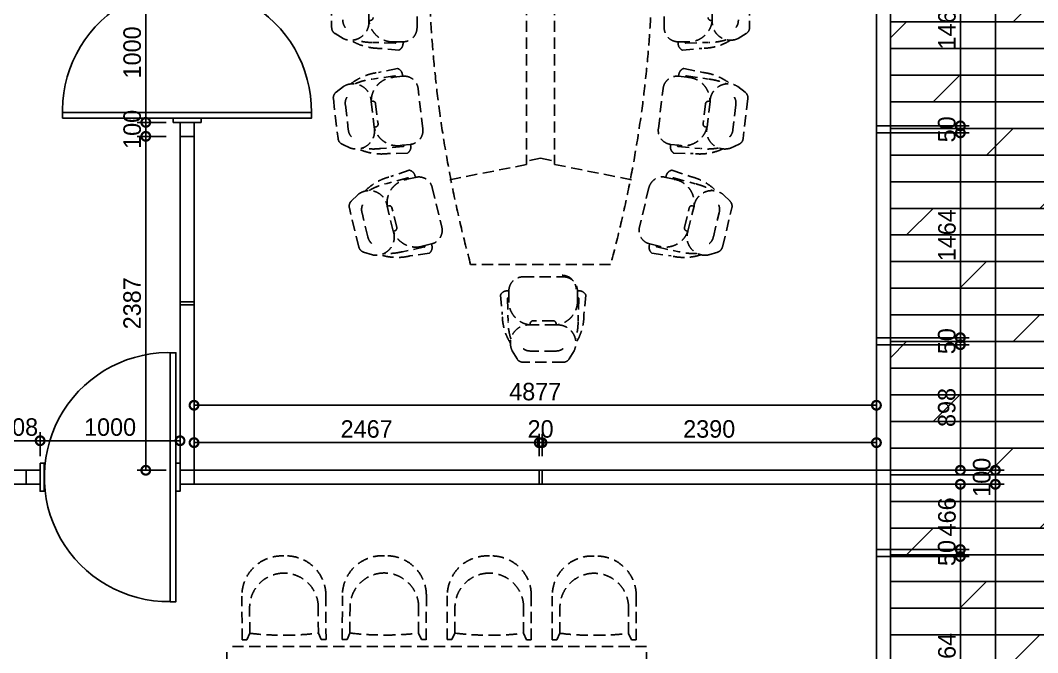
# Model space of a CAD drawing. Header units: millimetres. Extents: x 208943 to 287447, y 51026 to 80481.
# Drawn here: x 229125 to 236395, y 61023 to 65543 of the extents above; entities that cross this region are included whole.
import ezdxf

# ---------------------------------------------------------------- set-up
doc = ezdxf.new("R2010")
doc.units = ezdxf.units.MM
doc.header["$LTSCALE"] = 100
doc.header["$PDMODE"] = 3
doc.linetypes.add('DH-HID2', pattern=[1.2, 0.8, -0.4])
doc.layers.get('DEFPOINTS').update_dxf_attribs({"color": 248})
for name, color, linetype in [('07-DIM WAL', 5, 'Continuous'), ('C-WIN', 4, 'Continuous'), ('CO-DO-FR', 7, 'Continuous'), ('CO-DOOR', 8, 'Continuous'), ('E-HAT', 251, 'Continuous'), ('FU-FURM', 251, 'DH-HID2')]:
    doc.layers.add(name, color=color, linetype=linetype)
doc.styles.add('HY울릉도L', font='Expo M.ttf')
doc.dimstyles.new('50', dxfattribs={"dimscale": 50, "dimtxt": 2.5, "dimasz": 2.5, "dimexe": 1.25, "dimexo": 2, "dimtad": 1, "dimdec": 0, "dimtxsty": 'HY울릉도L', "dimblk": 'DOTSMALL', "dimcen": 2.5, "dimclrd": 1, "dimclre": 1, "dimclrt": 7, "dimadec": 0, "dimazin": 0, "dimtfac": 1, "dimtdec": 0, "dimtix": 1, "dimtmove": 0, "dimatfit": 3, "dimldrblk": 'DOTSMALL', "dimfxl": 0, "dimarcsym": 0})

# ---------------------------------------------------------------- blocks, each defined once
blk = doc.blocks.new('_DOTSMALL')
at = {"color": 0, "linetype": 'ByBlock', "const_width": 0.5}
blk.add_lwpolyline([(-0.0625, 0, 1), (0.0625, 0, 1)], format="xyb", close=True, dxfattribs=at)
blk = doc.blocks.new('*D121')
at = {"layer": '07-DIM WAL', "color": 1, "lineweight": -2}
for p, q in [((230366, 62426.3), (230366, 62853.6)), ((235242.9, 62426.3), (235242.9, 62853.6)), ((230366, 62791.1), (235242.9, 62791.1))]:
    blk.add_line(p, q, dxfattribs=at)
at = {"layer": 'DEFPOINTS', "color": 0}
for p in [(235242.9, 62791.1), (230366, 62326.3), (235242.9, 62326.3)]:
    blk.add_point(p, dxfattribs=at)
at = {"layer": '07-DIM WAL', "color": 1, "lineweight": -2, "xscale": 125, "yscale": 125, "zscale": 125, "rotation": 180}
blk.add_blockref('_DOTSMALL', (230366, 62791.1), dxfattribs=at)
at = {"layer": '07-DIM WAL', "color": 1, "lineweight": -2, "xscale": 125, "yscale": 125, "zscale": 125}
blk.add_blockref('_DOTSMALL', (235242.9, 62791.1), dxfattribs=at)
at = {"layer": '07-DIM WAL', "color": 7, "insert": (232804.5, 62888), "char_height": 125, "attachment_point": 5, "style": 'HY울릉도L'}
blk.add_mtext('4877', dxfattribs=at)
blk = doc.blocks.new('*D122')
at = {"layer": '07-DIM WAL', "color": 1, "lineweight": -2}
for p, q in [((232832.9, 62426.3), (232832.9, 62586.3)), ((232852.9, 62426.3), (232852.9, 62586.3)), ((232832.9, 62523.8), (232707.9, 62523.8)), ((232852.9, 62523.8), (232832.9, 62523.8)), ((232852.9, 62523.8), (232977.9, 62523.8))]:
    blk.add_line(p, q, dxfattribs=at)
at = {"layer": 'DEFPOINTS', "color": 0}
for p in [(232832.9, 62523.8), (232832.9, 62326.3), (232852.9, 62326.3)]:
    blk.add_point(p, dxfattribs=at)
at = {"layer": '07-DIM WAL', "color": 1, "lineweight": -2, "xscale": 125, "yscale": 125, "zscale": 125}
blk.add_blockref('_DOTSMALL', (232832.9, 62523.8), dxfattribs=at)
at = {"layer": '07-DIM WAL', "color": 1, "lineweight": -2, "xscale": 125, "yscale": 125, "zscale": 125, "rotation": 180}
blk.add_blockref('_DOTSMALL', (232852.9, 62523.8), dxfattribs=at)
at = {"layer": '07-DIM WAL', "color": 7, "insert": (232842.9, 62620.9), "char_height": 125, "attachment_point": 5, "style": 'HY울릉도L'}
blk.add_mtext('20', dxfattribs=at)
blk = doc.blocks.new('*D123')
at = {"layer": '07-DIM WAL', "color": 1, "lineweight": -2}
for p, q in [((232852.9, 62426.3), (232852.9, 62586.3)), ((235242.9, 62426.3), (235242.9, 62586.3)), ((232852.9, 62523.8), (235242.9, 62523.8))]:
    blk.add_line(p, q, dxfattribs=at)
at = {"layer": 'DEFPOINTS', "color": 0}
for p in [(235242.9, 62523.8), (232852.9, 62326.3), (235242.9, 62326.3)]:
    blk.add_point(p, dxfattribs=at)
at = {"layer": '07-DIM WAL', "color": 1, "lineweight": -2, "xscale": 125, "yscale": 125, "zscale": 125, "rotation": 180}
blk.add_blockref('_DOTSMALL', (232852.9, 62523.8), dxfattribs=at)
at = {"layer": '07-DIM WAL', "color": 1, "lineweight": -2, "xscale": 125, "yscale": 125, "zscale": 125}
blk.add_blockref('_DOTSMALL', (235242.9, 62523.8), dxfattribs=at)
at = {"layer": '07-DIM WAL', "color": 7, "insert": (234047.9, 62620.9), "char_height": 125, "attachment_point": 5, "style": 'HY울릉도L'}
blk.add_mtext('2390', dxfattribs=at)
blk = doc.blocks.new('*D124')
at = {"layer": '07-DIM WAL', "color": 1, "lineweight": -2}
for p, q in [((230366, 62426.3), (230366, 62586.3)), ((232832.9, 62426.3), (232832.9, 62586.3)), ((232832.9, 62523.8), (230366, 62523.8))]:
    blk.add_line(p, q, dxfattribs=at)
at = {"layer": 'DEFPOINTS', "color": 0}
for p in [(230366, 62523.8), (230366, 62326.3), (232832.9, 62326.3)]:
    blk.add_point(p, dxfattribs=at)
at = {"layer": '07-DIM WAL', "color": 1, "lineweight": -2, "xscale": 125, "yscale": 125, "zscale": 125, "rotation": 180}
blk.add_blockref('_DOTSMALL', (230366, 62523.8), dxfattribs=at)
at = {"layer": '07-DIM WAL', "color": 1, "lineweight": -2, "xscale": 125, "yscale": 125, "zscale": 125}
blk.add_blockref('_DOTSMALL', (232832.9, 62523.8), dxfattribs=at)
at = {"layer": '07-DIM WAL', "color": 7, "insert": (231599.5, 62620.7), "char_height": 125, "attachment_point": 5, "style": 'HY울릉도L'}
blk.add_mtext('2467', dxfattribs=at)
blk = doc.blocks.new('*D194')
at = {"layer": '07-DIM WAL', "color": 1, "lineweight": -2}
for p, q in [((230166, 64713.4), (229958.6, 64713.4)), ((230021.1, 62326.3), (230021.1, 64713.4)), ((230166, 62326.3), (229958.6, 62326.3))]:
    blk.add_line(p, q, dxfattribs=at)
at = {"layer": 'DEFPOINTS', "color": 0}
for p in [(230021.1, 64713.4), (230266, 64713.4), (230266, 62326.3)]:
    blk.add_point(p, dxfattribs=at)
at = {"layer": '07-DIM WAL', "color": 1, "lineweight": -2, "xscale": 125, "yscale": 125, "zscale": 125}
for p, rotation in [((230021.1, 64713.4), 90), ((230021.1, 62326.3), 270)]:
    blk.add_blockref('_DOTSMALL', p, dxfattribs=dict(at, rotation=rotation))
at = {"layer": '07-DIM WAL', "color": 7, "insert": (229924, 63519.8), "char_height": 125, "attachment_point": 5, "rotation": 90, "style": 'HY울릉도L'}
blk.add_mtext('2387', dxfattribs=at)
blk = doc.blocks.new('*D195')
at = {"layer": '07-DIM WAL', "color": 1, "lineweight": -2}
for p, q in [((230021.1, 64813.4), (230021.1, 64938.4)), ((230166, 64813.4), (229958.6, 64813.4)), ((230021.1, 64713.4), (230021.1, 64813.4)), ((230166, 64713.4), (229958.6, 64713.4)), ((230021.1, 64713.4), (230021.1, 64588.4))]:
    blk.add_line(p, q, dxfattribs=at)
at = {"layer": 'DEFPOINTS', "color": 0}
for p in [(230021.1, 64813.4), (230266, 64813.4), (230266, 64713.4)]:
    blk.add_point(p, dxfattribs=at)
at = {"layer": '07-DIM WAL', "color": 1, "lineweight": -2, "xscale": 125, "yscale": 125, "zscale": 125}
for p, rotation in [((230021.1, 64813.4), 270), ((230021.1, 64713.4), 90)]:
    blk.add_blockref('_DOTSMALL', p, dxfattribs=dict(at, rotation=rotation))
at = {"layer": '07-DIM WAL', "color": 7, "insert": (229924.2, 64763.4), "char_height": 125, "attachment_point": 5, "rotation": 90, "style": 'HY울릉도L'}
blk.add_mtext('100', dxfattribs=at)
blk = doc.blocks.new('*D196')
at = {"layer": '07-DIM WAL', "color": 1, "lineweight": -2}
for p, q in [((230166, 65813.4), (229958.6, 65813.4)), ((230021.1, 64813.4), (230021.1, 65813.4)), ((230166, 64813.4), (229958.6, 64813.4))]:
    blk.add_line(p, q, dxfattribs=at)
at = {"layer": 'DEFPOINTS', "color": 0}
for p in [(230021.1, 65813.4), (230266, 65813.4), (230266, 64813.4)]:
    blk.add_point(p, dxfattribs=at)
at = {"layer": '07-DIM WAL', "color": 1, "lineweight": -2, "xscale": 125, "yscale": 125, "zscale": 125}
for p, rotation in [((230021.1, 65813.4), 90), ((230021.1, 64813.4), 270)]:
    blk.add_blockref('_DOTSMALL', p, dxfattribs=dict(at, rotation=rotation))
at = {"layer": '07-DIM WAL', "color": 7, "insert": (229924.2, 65313.4), "char_height": 125, "attachment_point": 5, "rotation": 90, "style": 'HY울릉도L'}
blk.add_mtext('1000', dxfattribs=at)
blk = doc.blocks.new('*D201')
at = {"layer": '07-DIM WAL', "color": 1, "lineweight": -2}
for p, q in [((235342.9, 69306.3), (236155.4, 69306.3)), ((236092.9, 69306.3), (236092.9, 62326.3)), ((235342.9, 62326.3), (236155.4, 62326.3))]:
    blk.add_line(p, q, dxfattribs=at)
at = {"layer": 'DEFPOINTS', "color": 0}
for p in [(235242.9, 69306.3), (235242.9, 62326.3), (236092.9, 62326.3)]:
    blk.add_point(p, dxfattribs=at)
at = {"layer": '07-DIM WAL', "color": 1, "lineweight": -2, "xscale": 125, "yscale": 125, "zscale": 125}
for p, rotation in [((236092.9, 69306.3), 90), ((236092.9, 62326.3), 270)]:
    blk.add_blockref('_DOTSMALL', p, dxfattribs=dict(at, rotation=rotation))
at = {"layer": '07-DIM WAL', "color": 7, "insert": (235995.9, 65816.3), "char_height": 125, "attachment_point": 5, "rotation": 90, "style": 'HY울릉도L'}
blk.add_mtext('6980', dxfattribs=at)
blk = doc.blocks.new('*D202')
at = {"layer": '07-DIM WAL', "color": 1, "lineweight": -2}
for p, q in [((235342.9, 63224.1), (235905.4, 63224.1)), ((235842.9, 62326.3), (235842.9, 63224.1)), ((235342.9, 62326.3), (235905.4, 62326.3))]:
    blk.add_line(p, q, dxfattribs=at)
at = {"layer": 'DEFPOINTS', "color": 0}
for p in [(235242.9, 63224.1), (235842.9, 63224.1), (235242.9, 62326.3)]:
    blk.add_point(p, dxfattribs=at)
at = {"layer": '07-DIM WAL', "color": 1, "lineweight": -2, "xscale": 125, "yscale": 125, "zscale": 125}
for p, rotation in [((235842.9, 63224.1), 90), ((235842.9, 62326.3), 270)]:
    blk.add_blockref('_DOTSMALL', p, dxfattribs=dict(at, rotation=rotation))
at = {"layer": '07-DIM WAL', "color": 7, "insert": (235746, 62775.2), "char_height": 125, "attachment_point": 5, "rotation": 90, "style": 'HY울릉도L'}
blk.add_mtext('898', dxfattribs=at)
blk = doc.blocks.new('*D203')
at = {"layer": '07-DIM WAL', "color": 1, "lineweight": -2}
for p, q in [((235842.9, 63274.1), (235842.9, 63399.1)), ((235342.9, 63274.1), (235905.4, 63274.1)), ((235842.9, 63224.1), (235842.9, 63274.1)), ((235342.9, 63224.1), (235905.4, 63224.1)), ((235842.9, 63224.1), (235842.9, 63099.1))]:
    blk.add_line(p, q, dxfattribs=at)
at = {"layer": 'DEFPOINTS', "color": 0}
for p in [(235242.9, 63274.1), (235842.9, 63274.1), (235242.9, 63224.1)]:
    blk.add_point(p, dxfattribs=at)
at = {"layer": '07-DIM WAL', "color": 1, "lineweight": -2, "xscale": 125, "yscale": 125, "zscale": 125}
for p, rotation in [((235842.9, 63274.1), 270), ((235842.9, 63224.1), 90)]:
    blk.add_blockref('_DOTSMALL', p, dxfattribs=dict(at, rotation=rotation))
at = {"layer": '07-DIM WAL', "color": 7, "insert": (235746, 63249.1), "char_height": 125, "attachment_point": 5, "rotation": 90, "style": 'HY울릉도L'}
blk.add_mtext('50', dxfattribs=at)
blk = doc.blocks.new('*D204')
at = {"layer": '07-DIM WAL', "color": 1, "lineweight": -2}
for p, q in [((235342.9, 64738.4), (235905.4, 64738.4)), ((235842.9, 63274.1), (235842.9, 64738.4)), ((235342.9, 63274.1), (235905.4, 63274.1))]:
    blk.add_line(p, q, dxfattribs=at)
at = {"layer": 'DEFPOINTS', "color": 0}
for p in [(235242.9, 64738.4), (235842.9, 64738.4), (235242.9, 63274.1)]:
    blk.add_point(p, dxfattribs=at)
at = {"layer": '07-DIM WAL', "color": 1, "lineweight": -2, "xscale": 125, "yscale": 125, "zscale": 125}
for p, rotation in [((235842.9, 64738.4), 90), ((235842.9, 63274.1), 270)]:
    blk.add_blockref('_DOTSMALL', p, dxfattribs=dict(at, rotation=rotation))
at = {"layer": '07-DIM WAL', "color": 7, "insert": (235747.6, 64006.3), "char_height": 125, "attachment_point": 5, "rotation": 90, "style": 'HY울릉도L'}
blk.add_mtext('1464', dxfattribs=at)
blk = doc.blocks.new('*D205')
at = {"layer": '07-DIM WAL', "color": 1, "lineweight": -2}
for p, q in [((235842.9, 64788.4), (235842.9, 64913.4)), ((235342.9, 64788.4), (235905.4, 64788.4)), ((235842.9, 64738.4), (235842.9, 64788.4)), ((235342.9, 64738.4), (235905.4, 64738.4)), ((235842.9, 64738.4), (235842.9, 64613.4))]:
    blk.add_line(p, q, dxfattribs=at)
at = {"layer": 'DEFPOINTS', "color": 0}
for p in [(235242.9, 64788.4), (235842.9, 64788.4), (235242.9, 64738.4)]:
    blk.add_point(p, dxfattribs=at)
at = {"layer": '07-DIM WAL', "color": 1, "lineweight": -2, "xscale": 125, "yscale": 125, "zscale": 125}
for p, rotation in [((235842.9, 64788.4), 270), ((235842.9, 64738.4), 90)]:
    blk.add_blockref('_DOTSMALL', p, dxfattribs=dict(at, rotation=rotation))
at = {"layer": '07-DIM WAL', "color": 7, "insert": (235746, 64763.4), "char_height": 125, "attachment_point": 5, "rotation": 90, "style": 'HY울릉도L'}
blk.add_mtext('50', dxfattribs=at)
blk = doc.blocks.new('*D206')
at = {"layer": '07-DIM WAL', "color": 1, "lineweight": -2}
for p, q in [((235342.9, 66252.7), (235905.4, 66252.7)), ((235842.9, 64788.4), (235842.9, 66252.7)), ((235342.9, 64788.4), (235905.4, 64788.4))]:
    blk.add_line(p, q, dxfattribs=at)
at = {"layer": 'DEFPOINTS', "color": 0}
for p in [(235242.9, 66252.7), (235842.9, 66252.7), (235242.9, 64788.4)]:
    blk.add_point(p, dxfattribs=at)
at = {"layer": '07-DIM WAL', "color": 1, "lineweight": -2, "xscale": 125, "yscale": 125, "zscale": 125}
for p, rotation in [((235842.9, 66252.7), 90), ((235842.9, 64788.4), 270)]:
    blk.add_blockref('_DOTSMALL', p, dxfattribs=dict(at, rotation=rotation))
at = {"layer": '07-DIM WAL', "color": 7, "insert": (235747.6, 65520.5), "char_height": 125, "attachment_point": 5, "rotation": 90, "style": 'HY울릉도L'}
blk.add_mtext('1464', dxfattribs=at)
blk = doc.blocks.new('*D217')
at = {"layer": '07-DIM WAL', "color": 1, "lineweight": -2}
for p, q in [((236092.9, 62326.3), (236092.9, 62451.3)), ((235342.9, 62326.3), (236155.4, 62326.3)), ((236092.9, 62326.3), (236092.9, 62226.3)), ((235342.9, 62226.3), (236155.4, 62226.3)), ((236092.9, 62226.3), (236092.9, 62101.3))]:
    blk.add_line(p, q, dxfattribs=at)
at = {"layer": 'DEFPOINTS', "color": 0}
for p in [(235242.9, 62326.3), (235242.9, 62226.3), (236092.9, 62226.3)]:
    blk.add_point(p, dxfattribs=at)
at = {"layer": '07-DIM WAL', "color": 1, "lineweight": -2, "xscale": 125, "yscale": 125, "zscale": 125}
for p, rotation in [((236092.9, 62326.3), 270), ((236092.9, 62226.3), 90)]:
    blk.add_blockref('_DOTSMALL', p, dxfattribs=dict(at, rotation=rotation))
at = {"layer": '07-DIM WAL', "color": 7, "insert": (235996, 62276.3), "char_height": 125, "attachment_point": 5, "rotation": 90, "style": 'HY울릉도L'}
blk.add_mtext('100', dxfattribs=at)
blk = doc.blocks.new('*D218')
at = {"layer": '07-DIM WAL', "color": 1, "lineweight": -2}
for p, q in [((235342.9, 62226.3), (236155.4, 62226.3)), ((236092.9, 62226.3), (236092.9, 58706.3)), ((235342.9, 58706.3), (236155.4, 58706.3))]:
    blk.add_line(p, q, dxfattribs=at)
at = {"layer": 'DEFPOINTS', "color": 0}
for p in [(235242.9, 62226.3), (235242.9, 58706.3), (236092.9, 58706.3)]:
    blk.add_point(p, dxfattribs=at)
at = {"layer": '07-DIM WAL', "color": 1, "lineweight": -2, "xscale": 125, "yscale": 125, "zscale": 125}
for p, rotation in [((236092.9, 62226.3), 90), ((236092.9, 58706.3), 270)]:
    blk.add_blockref('_DOTSMALL', p, dxfattribs=dict(at, rotation=rotation))
at = {"layer": '07-DIM WAL', "color": 7, "insert": (235995.9, 60466.3), "char_height": 125, "attachment_point": 5, "rotation": 90, "style": 'HY울릉도L'}
blk.add_mtext('3520', dxfattribs=at)
blk = doc.blocks.new('*D222')
at = {"layer": '07-DIM WAL', "color": 1, "lineweight": -2}
for p, q in [((235342.9, 61709.8), (235905.4, 61709.8)), ((235842.9, 60245.5), (235842.9, 61709.8)), ((235342.9, 60245.5), (235905.4, 60245.5))]:
    blk.add_line(p, q, dxfattribs=at)
at = {"layer": 'DEFPOINTS', "color": 0}
for p in [(235242.9, 61709.8), (235842.9, 61709.8), (235242.9, 60245.5)]:
    blk.add_point(p, dxfattribs=at)
at = {"layer": '07-DIM WAL', "color": 1, "lineweight": -2, "xscale": 125, "yscale": 125, "zscale": 125}
for p, rotation in [((235842.9, 61709.8), 90), ((235842.9, 60245.5), 270)]:
    blk.add_blockref('_DOTSMALL', p, dxfattribs=dict(at, rotation=rotation))
at = {"layer": '07-DIM WAL', "color": 7, "insert": (235747.6, 60977.7), "char_height": 125, "attachment_point": 5, "rotation": 90, "style": 'HY울릉도L'}
blk.add_mtext('1464', dxfattribs=at)
blk = doc.blocks.new('*D223')
at = {"layer": '07-DIM WAL', "color": 1, "lineweight": -2}
for p, q in [((235842.9, 61759.8), (235842.9, 61884.8)), ((235342.9, 61759.8), (235905.4, 61759.8)), ((235842.9, 61709.8), (235842.9, 61759.8)), ((235342.9, 61709.8), (235905.4, 61709.8)), ((235842.9, 61709.8), (235842.9, 61584.8))]:
    blk.add_line(p, q, dxfattribs=at)
at = {"layer": 'DEFPOINTS', "color": 0}
for p in [(235242.9, 61759.8), (235842.9, 61759.8), (235242.9, 61709.8)]:
    blk.add_point(p, dxfattribs=at)
at = {"layer": '07-DIM WAL', "color": 1, "lineweight": -2, "xscale": 125, "yscale": 125, "zscale": 125}
for p, rotation in [((235842.9, 61759.8), 270), ((235842.9, 61709.8), 90)]:
    blk.add_blockref('_DOTSMALL', p, dxfattribs=dict(at, rotation=rotation))
at = {"layer": '07-DIM WAL', "color": 7, "insert": (235746, 61734.8), "char_height": 125, "attachment_point": 5, "rotation": 90, "style": 'HY울릉도L'}
blk.add_mtext('50', dxfattribs=at)
blk = doc.blocks.new('*D224')
at = {"layer": '07-DIM WAL', "color": 1, "lineweight": -2}
for p, q in [((235342.9, 62226.3), (235905.4, 62226.3)), ((235842.9, 61759.8), (235842.9, 62226.3)), ((235342.9, 61759.8), (235905.4, 61759.8))]:
    blk.add_line(p, q, dxfattribs=at)
at = {"layer": 'DEFPOINTS', "color": 0}
for p in [(235242.9, 62226.3), (235842.9, 62226.3), (235242.9, 61759.8)]:
    blk.add_point(p, dxfattribs=at)
at = {"layer": '07-DIM WAL', "color": 1, "lineweight": -2, "xscale": 125, "yscale": 125, "zscale": 125}
for p, rotation in [((235842.9, 62226.3), 90), ((235842.9, 61759.8), 270)]:
    blk.add_blockref('_DOTSMALL', p, dxfattribs=dict(at, rotation=rotation))
at = {"layer": '07-DIM WAL', "color": 7, "insert": (235747.6, 61993), "char_height": 125, "attachment_point": 5, "rotation": 90, "style": 'HY울릉도L'}
blk.add_mtext('466', dxfattribs=at)
blk = doc.blocks.new('*D251')
at = {"layer": '07-DIM WAL', "color": 1, "lineweight": -2}
for p, q in [((228958.3, 62426.3), (228958.3, 62599.9)), ((229266, 62426.3), (229266, 62599.9)), ((228958.3, 62537.4), (228833.3, 62537.4)), ((228958.3, 62537.4), (229266, 62537.4)), ((229266, 62537.4), (229391, 62537.4))]:
    blk.add_line(p, q, dxfattribs=at)
at = {"layer": 'DEFPOINTS', "color": 0}
for p in [(229266, 62537.4), (228958.3, 62326.3), (229266, 62326.3)]:
    blk.add_point(p, dxfattribs=at)
at = {"layer": '07-DIM WAL', "color": 1, "lineweight": -2, "xscale": 125, "yscale": 125, "zscale": 125}
blk.add_blockref('_DOTSMALL', (228958.3, 62537.4), dxfattribs=at)
at = {"layer": '07-DIM WAL', "color": 1, "lineweight": -2, "xscale": 125, "yscale": 125, "zscale": 125, "rotation": 180}
blk.add_blockref('_DOTSMALL', (229266, 62537.4), dxfattribs=at)
at = {"layer": '07-DIM WAL', "color": 7, "insert": (229112.1, 62634.5), "char_height": 125, "attachment_point": 5, "style": 'HY울릉도L'}
blk.add_mtext('308', dxfattribs=at)
blk = doc.blocks.new('*D252')
at = {"layer": '07-DIM WAL', "color": 1, "lineweight": -2}
for p, q in [((229266, 62426.3), (229266, 62599.9)), ((230266, 62426.3), (230266, 62599.9)), ((229266, 62537.4), (230266, 62537.4))]:
    blk.add_line(p, q, dxfattribs=at)
at = {"layer": 'DEFPOINTS', "color": 0}
for p in [(230266, 62537.4), (229266, 62326.3), (230266, 62326.3)]:
    blk.add_point(p, dxfattribs=at)
at = {"layer": '07-DIM WAL', "color": 1, "lineweight": -2, "xscale": 125, "yscale": 125, "zscale": 125, "rotation": 180}
blk.add_blockref('_DOTSMALL', (229266, 62537.4), dxfattribs=at)
at = {"layer": '07-DIM WAL', "color": 1, "lineweight": -2, "xscale": 125, "yscale": 125, "zscale": 125}
blk.add_blockref('_DOTSMALL', (230266, 62537.4), dxfattribs=at)
at = {"layer": '07-DIM WAL', "color": 7, "insert": (229766, 62634.3), "char_height": 125, "attachment_point": 5, "style": 'HY울릉도L'}
blk.add_mtext('1000', dxfattribs=at)
blk = doc.blocks.new('F-525')
at = {"layer": 'FU-FURM'}
for p, q in [((267.9, 1393.3), (555.7, 1393.3)), ((633.1, 1312.1), (598.4, 1369.2)), ((976.8, 1309.7), (1018, 1362.3)), ((1063.3, 1381.2), (1349.1, 1347.6)), ((1416.5, 1257.9), (1388.7, 1318.7)), ((1108.4, 1295.3), (1285.2, 1274.5)), ((1749.7, 1206.4), (1796.9, 1253.7)), ((2123.8, 1199.3), (1844.1, 1267)), ((2051.6, 1134.5), (1878.6, 1176.4)), ((2180, 1102.2), (2159.6, 1165.9)), ((319.4, 1127.3), (504.2, 1127.3)), ((504.2, 1127.3), (504.2, 1117.3)), ((665.9, 937.2), (661.9, 1097.4)), ((900.5, 941.1), (923.2, 1099.7)), ((1083.4, 1111), (1082.2, 1101.1)), ((1083.4, 1111), (1266.8, 1089.4)), ((716.8, 913.3), (703.8, 1051.3)), ((847.2, 923.3), (876.2, 1058.8)), ((1099.7, 1078.9), (1243.4, 1061.9)), ((1266.8, 1089.4), (1265.6, 1079.5)), ((1405.3, 881.7), (1420, 1041.3)), ((903.2, 886.5), (910.3, 946.1)), ((1453, 852), (1456.2, 990.6)), ((1574.5, 838.4), (1619.6, 969.5)), ((1629.6, 849.7), (1671.2, 1004.5)), ((1831.6, 996.4), (1829.2, 986.7)), ((2011.1, 952.9), (1831.6, 996.4)), ((1984.6, 928.4), (1843.9, 962.5)), ((2011.1, 952.9), (2008.7, 943.2)), ((656.8, 883.3), (656.8, 943.3)), ((661.1, 933.3), (656.8, 933.3)), ((666.8, 883.3), (656.8, 883.3)), ((893.3, 887.7), (903.2, 886.5)), ((904.8, 936.7), (909.1, 936.2)), ((1389.9, 829.2), (1396.9, 888.8)), ((1400, 878.4), (1395.7, 878.9)), ((2123.6, 730.1), (2157.4, 886.7)), ((1399.8, 828.1), (1389.9, 829.2)), ((1625.8, 795.2), (1639.9, 853.5)), ((1633.4, 844.8), (1637.5, 843.8)), ((2167.4, 694.9), (2187.2, 832)), ((556.8, 783.3), (266.8, 783.3)), ((1278.9, 741.6), (990.9, 775.5)), ((1616.1, 797.5), (1625.8, 795.2)), ((2102, 679.8), (2116.1, 738.1)), ((2117.9, 727.4), (2113.8, 728.4)), ((1699.4, 674.4), (1981.3, 606.2)), ((2111.7, 677.5), (2102, 679.8)), ((1533.9, 0), (1644.7, 555.8)), ((2249.9, -600), (2249.9, 400)), ((2467.3, 187), (2605.3, 174)), ((2437.3, 137), (2437.3, 127)), ((2437.3, 127), (2497.3, 127)), ((2487.3, 131.2), (2487.3, 127)), ((2491.2, 136.1), (2651.4, 132.1)), ((2866.2, 103.3), (2923.3, 68.6)), ((-1533.9, 0), (1533.9, 0)), ((1488.9, -100), (1508.8, 0)), ((2337.3, 27), (2337.3, -263)), ((2947.3, -261.9), (2947.3, 25.8)), ((2651.3, -190.4), (2651.3, -45.7)), ((2681.3, -25.7), (2671.3, -25.7)), ((2681.3, -210.4), (2681.3, -25.7)), ((2867.3, -207), (2867.3, -29)), ((1488.8, -100), (1508.8, -200)), ((-1533.9, -200), (1533.6, -200)), ((1533.6, -200), (1644.4, -755.8)), ((2681.3, -210.4), (2671.3, -210.4)), ((2437.3, -373), (2437.3, -363)), ((2437.3, -363), (2497.3, -363)), ((2487.3, -367.3), (2487.3, -363)), ((2866.2, -339.4), (2923.3, -304.7)), ((2467.3, -423), (2605.3, -410)), ((2491.2, -372.2), (2651.4, -368.2)), ((1699.4, -874.4), (1981.3, -806.2)), ((1278.9, -941.6), (990.9, -975.5)), ((2111.7, -877.5), (2102, -879.8)), ((2102, -879.8), (2116.1, -938.1)), ((2117.9, -927.4), (2113.8, -928.4)), ((2123.6, -930.1), (2157.4, -1086.7)), ((2167.4, -894.9), (2187.2, -1032)), ((556.8, -983.3), (266.8, -983.3)), ((1616.1, -997.5), (1625.8, -995.2)), ((1625.8, -995.2), (1639.9, -1053.5)), ((656.8, -1083.3), (656.8, -1143.3)), ((666.8, -1083.3), (656.8, -1083.3)), ((893.3, -1087.7), (903.2, -1086.5)), ((903.2, -1086.5), (910.3, -1146.1)), ((1399.8, -1028.1), (1389.9, -1029.2)), ((1389.9, -1029.2), (1396.9, -1088.8)), ((1400, -1078.4), (1395.7, -1078.9)), ((1405.3, -1081.7), (1420, -1241.3)), ((1453, -1052), (1456.2, -1190.6)), ((1574.5, -1038.4), (1619.6, -1169.5)), ((1629.6, -1049.7), (1671.2, -1204.5)), ((1633.4, -1044.8), (1637.5, -1043.8)), ((661.1, -1133.3), (656.8, -1133.3)), ((665.9, -1137.2), (661.9, -1297.4)), ((716.8, -1113.3), (703.8, -1251.3)), ((847.2, -1123.3), (876.2, -1258.8)), ((900.5, -1141.1), (923.2, -1299.7)), ((904.8, -1136.7), (909.1, -1136.2)), ((2011.1, -1152.9), (1831.6, -1196.4)), ((1984.6, -1128.4), (1843.9, -1162.5)), ((2011.1, -1152.9), (2008.7, -1143.2)), ((1831.6, -1196.4), (1829.2, -1186.7)), ((1083.4, -1311), (1082.2, -1301.1)), ((1083.4, -1311), (1266.8, -1289.4)), ((1099.7, -1278.9), (1243.4, -1261.9)), ((1266.8, -1289.4), (1265.6, -1279.5)), ((2180, -1302.2), (2159.6, -1365.9)), ((319.4, -1327.3), (504.2, -1327.3)), ((504.2, -1327.3), (504.2, -1317.3)), ((2051.6, -1334.5), (1878.6, -1376.4)), ((1749.7, -1406.4), (1796.9, -1453.7)), ((2123.8, -1399.3), (1844.1, -1467)), ((633.1, -1512.1), (598.4, -1569.2)), ((976.8, -1509.7), (1018, -1562.3)), ((1108.4, -1495.3), (1285.2, -1474.5)), ((1416.5, -1457.9), (1388.7, -1518.7)), ((267.9, -1593.3), (555.7, -1593.3)), ((1063.3, -1581.2), (1349.1, -1547.6))]:
    blk.add_line(p, q, dxfattribs=at)
for centre, radius, start, end in [((555.7, 1343.3), 50, 31.31058, 90), ((1057.4, 1331.5), 50, 83.28923, 141.97866), ((504.3, 1231.4), 81.9, 52.62336, 92.45898), ((516.1, 1256.4), 129.6, 264.71493, 25.4723), ((1086.6, 1240.6), 129.6, 147.81693, 268.5743), ((1343.2, 1297.9), 50, 24.59981, 83.28923), ((315, 1052.7), 388.8, 359.79256, 31.71123), ((1262.5, 1014.8), 388.8, 141.578, 173.49667), ((1095.4, 1214.4), 81.9, 80.83025, 120.66587), ((1293.8, 1216.2), 129.6, 258.00416, 18.76153), ((1279.1, 1192.8), 81.9, 45.9126, 85.74821), ((1832.3, 1218.4), 50, 76.38695, 135.07637), ((247.8, 1102), 414, 359.90188, 17.60004), ((1335, 1055.9), 414, 155.68919, 173.38736), ((1009.3, 1094.2), 414, 353.19111, 10.88928), ((1070.2, 1037.4), 388.8, 353.0818, 25.00046), ((1850.3, 1124.7), 129.6, 140.91465, 261.67202), ((1855.9, 1097.6), 81.9, 73.92797, 113.76358), ((2112, 1150.7), 50, 17.69752, 76.38695), ((484.2, 1117.3), 20, 270, 0), ((486.7, 956.9), 170.7, 355.42488, 84.11661), ((1080.8, 939.7), 170.7, 89.17262, 177.86436), ((1102, 1098.7), 20, 173.28923, 263.28923), ((1997.9, 879.4), 388.8, 134.67572, 166.59438), ((2074.7, 911.5), 414, 148.7869, 166.48507), ((2053.1, 1075.6), 129.6, 251.10188, 11.85925), ((2035.8, 1054.1), 81.9, 39.01031, 78.84593), ((1245.8, 1081.8), 20, 263.28923, 353.28923), ((1229.5, 922.2), 170.7, 348.71411, 77.40584), ((1809.7, 924.9), 388.8, 346.17951, 18.09818), ((1808.5, 826.7), 170.7, 82.27034, 170.96207), ((1848.6, 982), 20, 166.38695, 256.38695), ((1954, 791.4), 170.7, 341.81182, 70.50356), ((1756, 988.6), 414, 346.28882, 3.98699), ((556.8, 883.3), 100, 270, 0), ((661.1, 938.3), 5, 270, 1.7241), ((669.2, 936), 52.8, 267.41976, 334.50776), ((897.1, 940.3), 52.8, 198.78148, 265.86948), ((905.4, 941.6), 5, 171.56513, 263.28923), ((1002.6, 874.8), 100, 173.28923, 263.28923), ((1400.6, 883.4), 5, 263.28923, 355.01333), ((1989.3, 947.9), 20, 256.38695, 346.38695), ((1290.6, 840.9), 100, 263.28923, 353.28923), ((1408.3, 880.1), 52.8, 260.70899, 327.79699), ((1626.2, 849.3), 52.8, 191.87919, 258.96719), ((1634.6, 849.6), 5, 164.66285, 256.38695), ((1723, 771.6), 100, 166.38695, 256.38695), ((2119.1, 732.3), 5, 256.38695, 348.11105), ((-0.1, -7887.5), 8587.5, 74.81071, 105.18929), ((2004.8, 703.4), 100, 256.38695, 346.38695), ((2126.4, 728.1), 52.8, 253.8067, 320.8947), ((2490, 139.3), 52.8, 115.49224, 182.58024), ((2606.7, -214.9), 388.8, 58.28877, 90.20744), ((2437.3, 27), 100, 90, 180), ((2492.3, 131.2), 5, 88.2759, 180), ((2511, -43.2), 170.7, 5.88339, 94.57512), ((2656, -282), 414, 72.39996, 90.09812), ((2810.4, -13.7), 129.6, 64.5277, 185.28507), ((2785.5, -25.5), 81.9, 357.54102, 37.37664), ((2897.3, 25.8), 50, 0, 58.68942), ((2671.3, -45.7), 20, 90, 180), ((2511, -192.9), 170.7, 265.42488, 354.11661), ((2671.3, -190.4), 20, 180, 270), ((2810.4, -222.4), 129.6, 174.71493, 295.4723), ((2785.5, -210.6), 81.9, 322.62336, 2.45898), ((2426.1, -254.1), 100, 180, 270), ((2437.3, -263), 100, 180, 270), ((2897.3, -261.9), 50, 301.31058, 0), ((2606.7, -21.2), 388.8, 269.79256, 301.71123), ((2656, 45.9), 414, 269.90188, 287.60004), ((2490, -375.4), 52.8, 177.41976, 244.50776), ((2492.3, -367.3), 5, 180, 271.7241), ((-0.1, 7687.5), 8587.5, 254.81071, 285.18929), ((2004.8, -903.4), 100, 13.61305, 103.61305), ((1290.6, -1040.9), 100, 6.71077, 96.71077), ((1723, -971.6), 100, 103.61305, 193.61305), ((1954, -991.4), 170.7, 289.49644, 18.18818), ((2126.4, -928.1), 52.8, 39.1053, 106.1933), ((2119.1, -932.3), 5, 11.88895, 103.61305), ((556.8, -1083.3), 100, 0, 90), ((1002.6, -1074.8), 100, 96.71077, 186.71077), ((1626.2, -1049.3), 52.8, 101.03281, 168.12081), ((669.2, -1136), 52.8, 25.49224, 92.58024), ((897.1, -1140.3), 52.8, 94.13052, 161.21852), ((1229.5, -1122.2), 170.7, 282.59416, 11.28589), ((1408.3, -1080.1), 52.8, 32.20301, 99.29101), ((1400.6, -1083.4), 5, 4.98667, 96.71077), ((1634.6, -1049.6), 5, 103.61305, 195.33715), ((1808.5, -1026.7), 170.7, 189.03793, 277.72966), ((1756, -1188.6), 414, 356.01301, 13.71118), ((1809.7, -1124.9), 388.8, 341.90182, 13.82049), ((486.7, -1156.9), 170.7, 275.88339, 4.57512), ((661.1, -1138.3), 5, 358.2759, 90), ((905.4, -1141.6), 5, 96.71077, 188.43487), ((1080.8, -1139.7), 170.7, 182.13564, 270.82738), ((1848.6, -1182), 20, 103.61305, 193.61305), ((1989.3, -1147.9), 20, 13.61305, 103.61305), ((2053.1, -1275.6), 129.6, 348.14075, 108.89812), ((1070.2, -1237.4), 388.8, 334.99954, 6.9182), ((1997.9, -1079.4), 388.8, 193.40562, 225.32428), ((2074.7, -1111.5), 414, 193.51493, 211.2131), ((1850.3, -1324.7), 129.6, 98.32798, 219.08535), ((484.2, -1317.3), 20, 0, 90), ((247.8, -1302), 414, 342.39996, 0.09812), ((315, -1252.7), 388.8, 328.28877, 0.20744), ((1262.5, -1214.8), 388.8, 186.50333, 218.422), ((1335, -1255.9), 414, 186.61264, 204.31081), ((1102, -1298.7), 20, 96.71077, 186.71077), ((1245.8, -1281.8), 20, 6.71077, 96.71077), ((1293.8, -1416.2), 129.6, 341.23847, 101.99584), ((1009.3, -1294.2), 414, 349.11072, 6.80889), ((2035.8, -1254.1), 81.9, 281.15407, 320.98969), ((516.1, -1456.4), 129.6, 334.5277, 95.28507), ((1086.6, -1440.6), 129.6, 91.4257, 212.18307), ((1855.9, -1297.6), 81.9, 246.23642, 286.07203), ((2112, -1350.7), 50, 283.61305, 342.30248), ((1279.1, -1392.8), 81.9, 274.25179, 314.0874), ((1832.3, -1418.4), 50, 224.92363, 283.61305), ((504.3, -1431.4), 81.9, 267.54102, 307.37664), ((1095.4, -1414.4), 81.9, 239.33413, 279.16975), ((1343.2, -1497.9), 50, 276.71077, 335.40019), ((555.7, -1543.3), 50, 270, 328.68942), ((1057.4, -1531.5), 50, 218.02134, 276.71077)]:
    blk.add_arc(centre, radius, start, end, dxfattribs=at)
blk = doc.blocks.new('F-513')
at = {"layer": 'FU-FURM'}
for p, q in [((108.6, 648.1), (107.8, 960.4)), ((708.6, 649.1), (708, 961.4)), ((825, 650), (825.5, 962.3)), ((1425, 649), (1425.8, 961.3)), ((1575, 649.1), (1575.6, 961.4)), ((2175, 648.1), (2175.8, 960.4)), ((2325.1, 648.2), (2325.6, 960.4)), ((2925.1, 647.2), (2925.9, 959.4)), ((163.2, 695), (162.8, 878.6)), ((653.8, 695.9), (653.5, 879.5)), ((879.7, 696.8), (880.1, 880.4)), ((1370.4, 695.9), (1370.7, 879.5)), ((1629.8, 695.9), (1630.1, 879.5)), ((2120.4, 695), (2120.8, 878.6)), ((2379.9, 694.9), (2380.2, 878.5)), ((2870.5, 694.1), (2870.8, 877.7)), ((163.2, 695), (142.3, 648.1)), ((653.8, 695.8), (674.9, 649.1)), ((879.8, 696.7), (858.7, 650)), ((1370.4, 695.9), (1391.3, 649.1)), ((1629.9, 695.8), (1608.7, 649.1)), ((2120.4, 695), (2141.3, 648.1)), ((2379.9, 694.8), (2358.8, 648.1)), ((2870.5, 694.1), (2891.4, 647.2)), ((3000, 600), (0, 600)), ((0, -600), (0, 600)), ((142.3, 648.1), (108.5, 648.1)), ((674.9, 649.1), (708.6, 649.1)), ((858.7, 650), (824.9, 650)), ((1391.3, 649.1), (1425, 649.1)), ((1608.7, 649.1), (1575, 649.1)), ((2141.3, 648.1), (2175.1, 648.1)), ((2358.8, 648.1), (2325, 648.1)), ((2891.4, 647.2), (2925.1, 647.2)), ((3000, -600), (3000, 600)), ((-49.1, 316.8), (-361.4, 316.3)), ((-49.1, 283.1), (-49.1, 316.9)), ((3049.1, 283.1), (3049.1, 316.9)), ((3049.1, 316.8), (3361.4, 316.3)), ((-95.9, 262.1), (-279.5, 261.7)), ((-95.8, 262), (-49.1, 283.1)), ((3095.8, 262), (3049.1, 283.1)), ((3095.9, 262.1), (3279.5, 261.7)), ((-48.1, -283.2), (-360.4, -284)), ((-95, -228.6), (-278.6, -228.9)), ((-95, -228.6), (-48.1, -249.5)), ((-48.1, -249.5), (-48.1, -283.2)), ((3095, -228.6), (3048.1, -249.5)), ((3048.1, -249.5), (3048.1, -283.2)), ((3048.1, -283.2), (3360.4, -284)), ((3095, -228.6), (3278.6, -228.9)), ((3000, -600), (0, -600)), ((108.6, -648.1), (107.8, -960.4)), ((142.3, -648.1), (108.5, -648.1)), ((163.2, -695), (142.3, -648.1)), ((653.8, -695.8), (674.9, -649.1)), ((674.9, -649.1), (708.6, -649.1)), ((708.6, -649.1), (708, -961.4)), ((858.7, -650), (824.9, -650)), ((825, -650), (825.5, -962.3)), ((879.8, -696.7), (858.7, -650)), ((1370.4, -695.9), (1391.3, -649.1)), ((1391.3, -649.1), (1425, -649.1)), ((1425, -649), (1425.8, -961.3)), ((1608.7, -649.1), (1575, -649.1)), ((1575, -649.1), (1575.6, -961.4)), ((1629.9, -695.8), (1608.7, -649.1)), ((2120.4, -695), (2141.3, -648.1)), ((2141.3, -648.1), (2175.1, -648.1)), ((2175, -648.1), (2175.8, -960.4)), ((2358.8, -648.1), (2325, -648.1)), ((2325.1, -648.2), (2325.6, -960.4)), ((2379.9, -694.8), (2358.8, -648.1)), ((2870.5, -694.1), (2891.4, -647.2)), ((2891.4, -647.2), (2925.1, -647.2)), ((2925.1, -647.2), (2925.9, -959.4)), ((163.2, -695), (162.8, -878.6)), ((653.8, -695.9), (653.5, -879.5)), ((879.7, -696.8), (880.1, -880.4)), ((1370.4, -695.9), (1370.7, -879.5)), ((1629.8, -695.9), (1630.1, -879.5)), ((2120.4, -695), (2120.8, -878.6)), ((2379.9, -694.9), (2380.2, -878.5)), ((2870.5, -694.1), (2870.8, -877.7))]:
    blk.add_line(p, q, dxfattribs=at)
for centre, radius, start, end in [((391.7, 963.9), 284, 86.79404, 180.71913), ((424.1, 964), 284, 359.47113, 93.31572), ((1109.5, 964.9), 284, 86.68428, 180.52887), ((1141.8, 964.9), 284, 359.28087, 93.20596), ((1859.5, 964), 284, 86.68428, 180.52887), ((1891.9, 963.9), 284, 359.28087, 93.20596), ((2609.6, 963), 284, 86.68428, 180.52887), ((2641.9, 963), 284, 359.28087, 93.20596), ((408.6, 879), 245.8, 89.85113, 180.09513), ((407.7, 879), 245.8, 0.09513, 90.33913), ((1125.9, 880), 245.8, 89.66087, 179.90487), ((1125, 880), 245.8, 359.90487, 90.14887), ((1875.9, 879), 245.8, 89.66087, 179.90487), ((1875, 879), 245.8, 359.90487, 90.14887), ((2626, 878.1), 245.8, 89.66087, 179.90487), ((2625.1, 878.1), 245.8, 359.90487, 90.14887), ((383.1, 2450.3), 1769.1, 262.85733, 270.82123), ((428, 2450.5), 1769.1, 269.36903, 277.33293), ((1105.5, 2451.4), 1769.1, 262.66707, 270.63097), ((1150.4, 2451.3), 1769.1, 269.17877, 277.14267), ((1855.6, 2450.5), 1769.1, 262.66707, 270.63097), ((1900.5, 2450.3), 1769.1, 269.17877, 277.14267), ((2605.7, 2449.5), 1769.1, 262.66707, 270.63097), ((2650.5, 2449.4), 1769.1, 269.17877, 277.14267), ((-364, 32.3), 284, 89.47113, 183.31572), ((3364, 32.3), 284, 356.68428, 90.52887), ((-279, 15.9), 245.8, 90.09513, 180.33913), ((-1850.5, 36.3), 1769.1, 359.36903, 7.33293), ((4850.5, 36.3), 1769.1, 172.66707, 180.63097), ((3279, 15.9), 245.8, 359.66087, 89.90487), ((-363.9, 0), 284, 176.79404, 270.71913), ((-279, 16.9), 245.8, 179.85113, 270.09513), ((-1850.3, -8.6), 1769.1, 352.85733, 0.82123), ((4850.3, -8.6), 1769.1, 179.17877, 187.14267), ((3279, 16.9), 245.8, 269.90487, 0.14887), ((3363.9, 0), 284, 269.28087, 3.20596), ((383.1, -2450.3), 1769.1, 89.17877, 97.14267), ((428, -2450.5), 1769.1, 82.66707, 90.63097), ((1105.5, -2451.4), 1769.1, 89.36903, 97.33293), ((1150.4, -2451.3), 1769.1, 82.85733, 90.82123), ((1855.6, -2450.5), 1769.1, 89.36903, 97.33293), ((1900.5, -2450.3), 1769.1, 82.85733, 90.82123), ((2605.7, -2449.5), 1769.1, 89.36903, 97.33293), ((2650.5, -2449.4), 1769.1, 82.85733, 90.82123), ((408.6, -879), 245.8, 179.90487, 270.14887), ((407.7, -879), 245.8, 269.66087, 359.90487), ((1125.9, -880), 245.8, 180.09513, 270.33913), ((1125, -880), 245.8, 269.85113, 0.09513), ((1875.9, -879), 245.8, 180.09513, 270.33913), ((1875, -879), 245.8, 269.85113, 0.09513), ((2626, -878.1), 245.8, 180.09513, 270.33913), ((2625.1, -878.1), 245.8, 269.85113, 0.09513), ((391.7, -963.9), 284, 179.28087, 273.20596), ((424.1, -964), 284, 266.68428, 0.52887), ((1109.5, -964.9), 284, 179.47113, 273.31572), ((1141.8, -964.9), 284, 266.79404, 0.71913), ((1859.5, -964), 284, 179.47113, 273.31572), ((1891.9, -963.9), 284, 266.79404, 0.71913), ((2609.6, -963), 284, 179.47113, 273.31572), ((2641.9, -963), 284, 266.79404, 0.71913)]:
    blk.add_arc(centre, radius, start, end, dxfattribs=at)
blk = doc.blocks.new('D-013')
at = {"layer": 'CO-DO-FR'}
for points in [[(0, 200), (30, 200), (30, 0), (0, 0)], [(1000, 200), (970, 200), (970, 0), (1000, 0)]]:
    blk.add_lwpolyline(points, close=True, dxfattribs=at)
at = {"layer": 'CO-DOOR'}
blk.add_lwpolyline([(930, 990), (930, -790), (970, -790), (970, 990)], close=True, dxfattribs=at)
blk.add_arc((920.2, 101.1), 890.2, 86.79614, 270.62782, dxfattribs=at)

msp = doc.modelspace()

# ---------------------------------------------------------------- hatches: boundary and pattern name
at = {"layer": 'E-HAT'}
h = msp.add_hatch(dxfattribs=at)
h.set_pattern_fill('DOLMIT', color=256, scale=30)
h.paths.add_polyline_path([(216842.9, 58606.3), (216842.9, 57696.3), (217452.9, 57696.3), (217452.9, 56806.3), (237942.9, 56806.3), (237942.9, 69406.3), (240292.9, 69406.3), (240292.9, 71356.3), (224192.9, 71356.3), (224192.9, 69406.3), (235342.9, 69406.3), (235342.9, 58606.3)])
h.paths.add_polyline_path([(232992.9, 57696.3), (232382.9, 57696.3), (232382.9, 57086.3), (232992.9, 57086.3)], flags=16)
h.paths.add_polyline_path([(223832.9, 57696.3), (224442.9, 57696.3), (224442.9, 57086.3), (223832.9, 57086.3)], flags=16)

# ---------------------------------------------------------------- linework, layer by layer
msp.add_lwpolyline([(216842.9, 58606.3), (216842.9, 57696.3), (217452.9, 57696.3), (217452.9, 56806.3), (237942.9, 56806.3), (237942.9, 69406.3), (240292.9, 69406.3), (240292.9, 71356.3), (224192.9, 71356.3), (224192.9, 69406.3), (235342.9, 69406.3), (235342.9, 58606.3), (216842.9, 58606.3)])
at = {"layer": 'C-WIN'}
for p, q in [((235242.9, 69406.3), (235242.9, 58606.3)), ((235342.9, 69406.3), (235342.9, 58606.3))]:
    msp.add_line(p, q, dxfattribs=at)
for points in [[(230266, 64813.4), (230366, 64813.4), (230366, 62226.3), (230266, 62226.3)], [(230366, 64813.4), (230266, 64813.4), (230266, 64713.4), (230366, 64713.4)], [(235242.9, 64788.4), (235342.9, 64788.4), (235342.9, 64738.4), (235242.9, 64738.4)], [(230266, 63509.8), (230366, 63509.8), (230366, 63529.8), (230266, 63529.8)], [(235242.9, 63224.1), (235342.9, 63224.1), (235342.9, 63274.1), (235242.9, 63274.1)], [(223623.7, 62326.3), (229266, 62326.3), (229266, 62226.3), (223623.7, 62226.3)], [(229166, 62226.3), (229266, 62226.3), (229266, 62326.3), (229166, 62326.3)], [(230266, 62326.3), (235342.9, 62326.3), (235342.9, 62226.3), (230266, 62226.3)], [(232852.9, 62226.3), (232852.9, 62326.3), (232832.9, 62326.3), (232832.9, 62226.3)], [(235242.9, 61709.8), (235342.9, 61709.8), (235342.9, 61759.8), (235242.9, 61759.8)]]:
    msp.add_lwpolyline(points, close=True, dxfattribs=at)

# ---------------------------------------------------------------- block references
at = {"layer": 'CO-DOOR', "xscale": -1, "rotation": 90}
msp.add_blockref('D-013', (230416, 65813.4), dxfattribs=at)
at = {"layer": 'CO-DOOR'}
msp.add_blockref('D-013', (229266, 62176.3), dxfattribs=at)
at = {"layer": 'FU-FURM', "xscale": -1, "rotation": 90}
msp.add_blockref('F-525', (232742.9, 66046.2), dxfattribs=at)
at = {"layer": 'FU-FURM'}
msp.add_blockref('F-513', (230600.6, 60466.3), dxfattribs=at)

# ---------------------------------------------------------------- dimensions: what is measured, and where the dimension line sits
at = {"layer": '07-DIM WAL'}
for base, p1, p2, picture, middle in [((236092.9, 62326.3), (235242.9, 69306.3), (235242.9, 62326.3), '*D201', (235995.9, 65816.3)), ((230021.1, 64713.4), (230266, 62326.3), (230266, 64713.4), '*D194', (229924, 63519.8)), ((235842.9, 63224.1), (235242.9, 62326.3), (235242.9, 63224.1), '*D202', (235746, 62775.2)), ((236092.9, 62226.3), (235242.9, 62326.3), (235242.9, 62226.3), '*D217', (235996, 62276.3)), ((236092.9, 58706.3), (235242.9, 62226.3), (235242.9, 58706.3), '*D218', (235995.9, 60466.3))]:
    dim = msp.add_linear_dim(base=base, p1=p1, p2=p2, angle=90, dimstyle='50', dxfattribs=at)
    dim.commit()
    dim.dimension.update_dxf_attribs({"geometry": picture, "text_midpoint": middle})
for base, p1, p2, picture, middle in [((235842.9, 66252.7), (235242.9, 64788.4), (235242.9, 66252.7), '*D206', (235747.6, 65520.5)), ((230021.1, 65813.4), (230266, 64813.4), (230266, 65813.4), '*D196', (229924.2, 65313.4)), ((230021.1, 64813.4), (230266, 64713.4), (230266, 64813.4), '*D195', (229924.2, 64763.4)), ((235842.9, 64788.4), (235242.9, 64738.4), (235242.9, 64788.4), '*D205', (235746, 64763.4)), ((235842.9, 64738.4), (235242.9, 63274.1), (235242.9, 64738.4), '*D204', (235747.6, 64006.3)), ((235842.9, 63274.1), (235242.9, 63224.1), (235242.9, 63274.1), '*D203', (235746, 63249.1)), ((235842.9156, 62226.2526), (235242.9156, 61759.824), (235242.9156, 62226.2526), '*D224', (235747.6031, 61993.0383)), ((235842.9, 61759.8), (235242.9, 61709.8), (235242.9, 61759.8), '*D223', (235746, 61734.8)), ((235842.9, 61709.8), (235242.9, 60245.5), (235242.9, 61709.8), '*D222', (235747.6, 60977.7))]:
    dim = msp.add_linear_dim(base=base, p1=p1, p2=p2, angle=90, dimstyle='50', override={"dimtmove": 1}, dxfattribs=at)
    dim.commit()
    dim.dimension.update_dxf_attribs({"geometry": picture, "text_midpoint": middle})
for base, p1, p2, picture, middle in [((235242.9, 62791.1), (230366, 62326.3), (235242.9, 62326.3), '*D121', (232804.5, 62888)), ((229266, 62537.4), (228958.3, 62326.3), (229266, 62326.3), '*D251', (229112.1, 62634.5)), ((230266, 62537.4), (229266, 62326.3), (230266, 62326.3), '*D252', (229766, 62634.3)), ((230366, 62523.8), (232832.9, 62326.3), (230366, 62326.3), '*D124', (231599.5, 62620.7)), ((235242.9, 62523.8), (232852.9, 62326.3), (235242.9, 62326.3), '*D123', (234047.9, 62620.9))]:
    dim = msp.add_linear_dim(base=base, p1=p1, p2=p2, dimstyle='50', dxfattribs=at)
    dim.commit()
    dim.dimension.update_dxf_attribs({"geometry": picture, "text_midpoint": middle})
dim = msp.add_linear_dim(base=(232832.9, 62523.8), p1=(232852.9, 62326.3), p2=(232832.9, 62326.3), dimstyle='50', override={"dimtmove": 1}, dxfattribs=at)
dim.commit()
dim.dimension.update_dxf_attribs({"geometry": '*D122', "text_midpoint": (232842.9, 62620.9)})

doc.saveas('drawing.dxf')
